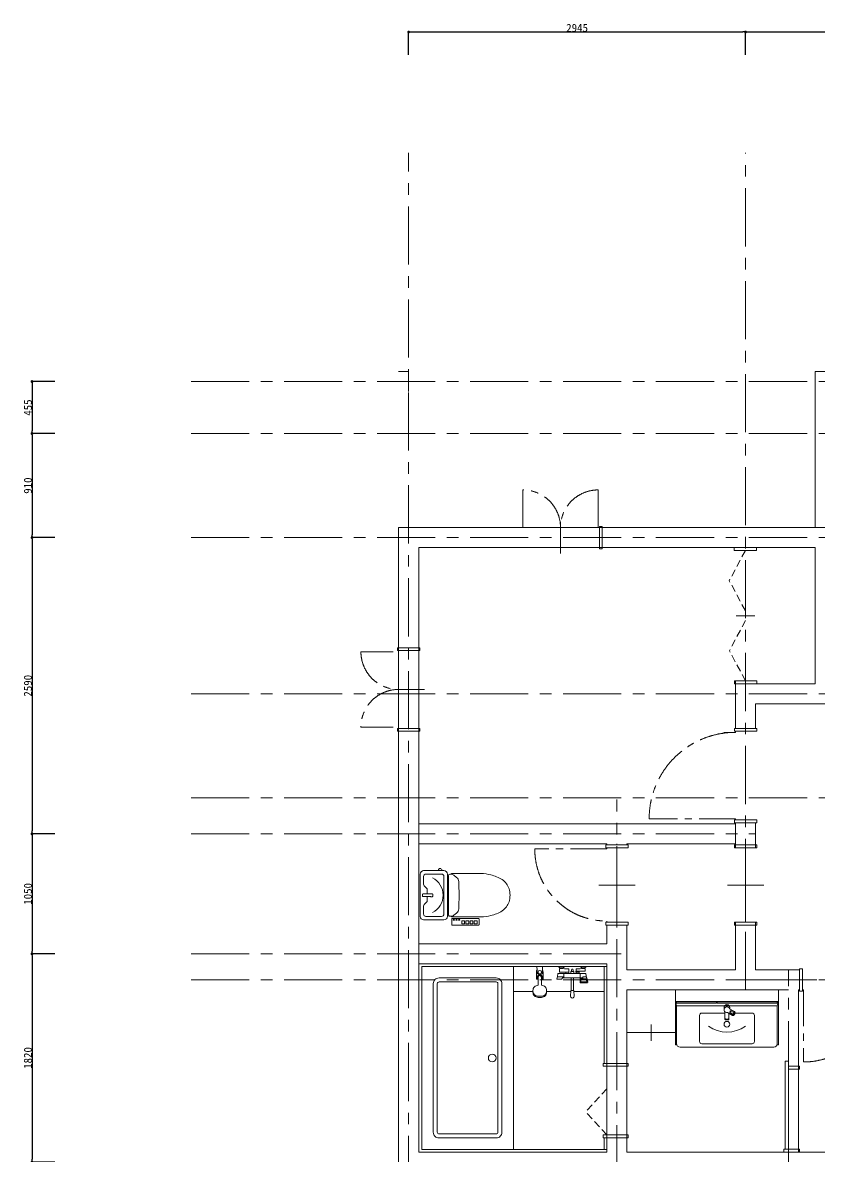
# Model space of a CAD drawing. Header units: millimetres. Extents: x -63086 to 144078, y -129912 to 13382.
# Drawn here: x 13730 to 20694, y 3339 to 13253 of the extents above; entities that cross this region are included whole.
import ezdxf

# ---------------------------------------------------------------- set-up
doc = ezdxf.new("R2010")
doc.units = ezdxf.units.MM
doc.linetypes.add('CENTERX2', pattern=[101.6, 63.5, -12.7, 12.7, -12.7])
doc.linetypes.add('HIDDEN', pattern=[9.525, 6.35, -3.175])
doc.layers.get('0').update_dxf_attribs({"lineweight": 0})
for name, color, linetype, lineweight in [('001壁芯', 7, 'CENTERX2', 0), ('002寸法', 7, 'Continuous', 0), ('003壁', 7, 'Continuous', 9), ('004建具', 7, 'Continuous', 9), ('096ユニットバス', 7, 'Continuous', 0), ('097家具', 7, 'Continuous', 0), ('098階段', 7, 'Continuous', 9), ('95洗面', 7, 'Continuous', 5)]:
    doc.layers.add(name, color=color, linetype=linetype, lineweight=lineweight)
doc.styles.get("Standard").update_dxf_attribs({"font": 'MS Mincho.ttf'})
doc.dimstyles.new('寸法', dxfattribs={"dimtxt": 70, "dimasz": 25, "dimexe": 1.5, "dimexo": 200, "dimtad": 1, "dimdec": 0, "dimtxsty": 'Standard', "dimblk": 'DOT', "dimcen": 2.5, "dimadec": 0, "dimazin": 0, "dimtfac": 1, "dimtdec": 0, "dimtmove": 0, "dimatfit": 3, "dimfxl": 200, "dimfxlon": 1, "dimarcsym": 0})

# ---------------------------------------------------------------- blocks, each defined once
blk = doc.blocks.new('_Dot')
at = {"color": 0, "linetype": 'ByBlock', "lineweight": -2}
blk.add_line((-0.5, 0), (-1, 0), dxfattribs=at)
at = {"color": 0, "linetype": 'ByBlock', "const_width": 0.5}
blk.add_lwpolyline([(-0.25, 0, 1), (0.25, 0, 1)], format="xyb", close=True, dxfattribs=at)
blk = doc.blocks.new('*D2')
at = {"layer": '002寸法', "color": 0, "lineweight": -2, "transparency": 16777216}
for p, q in [((14011.2, 10114.4), (13809.7, 10114.4)), ((13811.2, 10089.4), (13811.2, 9684.4)), ((14011.2, 9659.4), (13809.7, 9659.4))]:
    blk.add_line(p, q, dxfattribs=at)
at = {"layer": 'Defpoints', "color": 0, "transparency": 16777216}
for p in [(15202, 10114.4), (13811.2, 9659.4), (15202, 9659.4)]:
    blk.add_point(p, dxfattribs=at)
at = {"layer": '002寸法', "color": 0, "lineweight": -2, "transparency": 16777216, "xscale": 25, "yscale": 25, "zscale": 25}
for p, rotation in [((13811.2, 10114.4), 90), ((13811.2, 9659.4), 270)]:
    blk.add_blockref('_Dot', p, dxfattribs=dict(at, rotation=rotation))
at = {"layer": '002寸法', "color": 0, "transparency": 16777216, "insert": (13775.6, 9886.9), "char_height": 70, "attachment_point": 5, "rotation": 90}
blk.add_mtext('455', dxfattribs=at)
blk = doc.blocks.new('*D3')
at = {"layer": '002寸法', "color": 0, "lineweight": -2, "transparency": 16777216}
for p, q in [((14011.2, 9659.4), (13809.7, 9659.4)), ((13811.2, 9634.4), (13811.2, 8774.4)), ((14011.2, 8749.4), (13809.7, 8749.4))]:
    blk.add_line(p, q, dxfattribs=at)
at = {"layer": 'Defpoints', "color": 0, "transparency": 16777216}
for p in [(15202, 9659.4), (13811.2, 8749.4), (15202, 8749.4)]:
    blk.add_point(p, dxfattribs=at)
at = {"layer": '002寸法', "color": 0, "lineweight": -2, "transparency": 16777216, "xscale": 25, "yscale": 25, "zscale": 25}
for p, rotation in [((13811.2, 9659.4), 90), ((13811.2, 8749.4), 270)]:
    blk.add_blockref('_Dot', p, dxfattribs=dict(at, rotation=rotation))
at = {"layer": '002寸法', "color": 0, "transparency": 16777216, "insert": (13775.6, 9204.4), "char_height": 70, "attachment_point": 5, "rotation": 90}
blk.add_mtext('910', dxfattribs=at)
blk = doc.blocks.new('*D4')
at = {"layer": '002寸法', "color": 0, "lineweight": -2, "transparency": 16777216}
for p, q in [((14011.2, 8749.4), (13809.7, 8749.4)), ((13811.2, 8724.4), (13811.2, 6184.4)), ((14011.2, 6159.4), (13809.7, 6159.4))]:
    blk.add_line(p, q, dxfattribs=at)
at = {"layer": 'Defpoints', "color": 0, "transparency": 16777216}
for p in [(15202, 8749.4), (13811.2, 6159.4), (15202, 6159.4)]:
    blk.add_point(p, dxfattribs=at)
at = {"layer": '002寸法', "color": 0, "lineweight": -2, "transparency": 16777216, "xscale": 25, "yscale": 25, "zscale": 25}
for p, rotation in [((13811.2, 8749.4), 90), ((13811.2, 6159.4), 270)]:
    blk.add_blockref('_Dot', p, dxfattribs=dict(at, rotation=rotation))
at = {"layer": '002寸法', "color": 0, "transparency": 16777216, "insert": (13775.6, 7454.4), "char_height": 70, "attachment_point": 5, "rotation": 90}
blk.add_mtext('2590', dxfattribs=at)
blk = doc.blocks.new('*D5')
at = {"layer": '002寸法', "color": 0, "lineweight": -2, "transparency": 16777216}
for p, q in [((14011.2, 6159.4), (13809.7, 6159.4)), ((13811.2, 6134.4), (13811.2, 5134.4)), ((14011.2, 5109.4), (13809.7, 5109.4))]:
    blk.add_line(p, q, dxfattribs=at)
at = {"layer": 'Defpoints', "color": 0, "transparency": 16777216}
for p in [(15202, 6159.4), (13811.2, 5109.4), (15202, 5109.4)]:
    blk.add_point(p, dxfattribs=at)
at = {"layer": '002寸法', "color": 0, "lineweight": -2, "transparency": 16777216, "xscale": 25, "yscale": 25, "zscale": 25}
for p, rotation in [((13811.2, 6159.4), 90), ((13811.2, 5109.4), 270)]:
    blk.add_blockref('_Dot', p, dxfattribs=dict(at, rotation=rotation))
at = {"layer": '002寸法', "color": 0, "transparency": 16777216, "insert": (13775.6, 5634.4), "char_height": 70, "attachment_point": 5, "rotation": 90}
blk.add_mtext('1050', dxfattribs=at)
blk = doc.blocks.new('*D6')
at = {"layer": '002寸法', "color": 0, "lineweight": -2, "transparency": 16777216}
for p, q in [((14011.2, 5109.4), (13809.7, 5109.4)), ((13811.2, 5084.4), (13811.2, 3314.4)), ((14011.2, 3289.4), (13809.7, 3289.4))]:
    blk.add_line(p, q, dxfattribs=at)
at = {"layer": 'Defpoints', "color": 0, "transparency": 16777216}
for p in [(15202, 5109.4), (13811.2, 3289.4), (15202, 3289.4)]:
    blk.add_point(p, dxfattribs=at)
at = {"layer": '002寸法', "color": 0, "lineweight": -2, "transparency": 16777216, "xscale": 25, "yscale": 25, "zscale": 25}
for p, rotation in [((13811.2, 5109.4), 90), ((13811.2, 3289.4), 270)]:
    blk.add_blockref('_Dot', p, dxfattribs=dict(at, rotation=rotation))
at = {"layer": '002寸法', "color": 0, "transparency": 16777216, "insert": (13775.6, 4199.4), "char_height": 70, "attachment_point": 5, "rotation": 90}
blk.add_mtext('1820', dxfattribs=at)
blk = doc.blocks.new('*D10')
at = {"layer": '002寸法', "color": 0, "lineweight": -2, "transparency": 16777216}
for p, q in [((17104, 12971.1), (17104, 13172.6)), ((17129, 13171.1), (20024, 13171.1)), ((20049, 12971.1), (20049, 13172.6))]:
    blk.add_line(p, q, dxfattribs=at)
at = {"layer": 'Defpoints', "color": 0, "transparency": 16777216}
for p in [(20049, 13171.1), (17104, 12115.3), (20049, 12115.3)]:
    blk.add_point(p, dxfattribs=at)
at = {"layer": '002寸法', "color": 0, "lineweight": -2, "transparency": 16777216, "xscale": 25, "yscale": 25, "zscale": 25, "rotation": 180}
blk.add_blockref('_Dot', (17104, 13171.1), dxfattribs=at)
at = {"layer": '002寸法', "color": 0, "lineweight": -2, "transparency": 16777216, "xscale": 25, "yscale": 25, "zscale": 25}
blk.add_blockref('_Dot', (20049, 13171.1), dxfattribs=at)
at = {"layer": '002寸法', "color": 0, "transparency": 16777216, "insert": (18576.5, 13206.7), "char_height": 70, "attachment_point": 5}
blk.add_mtext('2945', dxfattribs=at)
blk = doc.blocks.new('*D11')
at = {"layer": '002寸法', "color": 0, "lineweight": -2, "transparency": 16777216}
for p, q in [((20049, 12971.1), (20049, 13172.6)), ((20074, 13171.1), (23904, 13171.1)), ((23929, 12971.1), (23929, 13172.6))]:
    blk.add_line(p, q, dxfattribs=at)
at = {"layer": 'Defpoints', "color": 0, "transparency": 16777216}
for p in [(23929, 13171.1), (20049, 12115.3), (23929, 12115.3)]:
    blk.add_point(p, dxfattribs=at)
at = {"layer": '002寸法', "color": 0, "lineweight": -2, "transparency": 16777216, "xscale": 25, "yscale": 25, "zscale": 25, "rotation": 180}
blk.add_blockref('_Dot', (20049, 13171.1), dxfattribs=at)
at = {"layer": '002寸法', "color": 0, "lineweight": -2, "transparency": 16777216, "xscale": 25, "yscale": 25, "zscale": 25}
blk.add_blockref('_Dot', (23929, 13171.1), dxfattribs=at)
at = {"layer": '002寸法', "color": 0, "transparency": 16777216, "insert": (21989, 13206.7), "char_height": 70, "attachment_point": 5}
blk.add_mtext('3880', dxfattribs=at)
blk = doc.blocks.new('*U33')
at = {"color": 0, "linetype": 'ByBlock', "lineweight": -2}
for points in [[(30, 215), (207.2, 215, -0.414214), (237.2, 185), (237.2, -185, -0.414214), (207.2, -215), (30, -215, -0.414214), (0, -185), (0, 185, -0.414214)], [(340.2, 0), (337.9, 97.3), (336.8, 120, 0.211916), (318.5, 156.2), (294.8, 175.6, 0.125119), (281.4, 181.9), (272.5, 183.6), (272.5, 189.5), (533, 189.5, -0.07041), (616.3, 177.7, -0.083469), (715.8, 137.3), (727.9, 127.6, -0.167569), (780.5, 45.1), (782.9, 28.8, -0.072319), (782.9, -28.8), (780.5, -45.1, -0.167569), (727.9, -127.6), (715.8, -137.3, -0.083469), (616.3, -177.7, -0.07041), (533, -189.5), (272.5, -189.5), (272.5, -183.6), (281.4, -181.9, 0.125119), (294.8, -175.6), (318.5, -156.2, 0.211916), (336.8, -120), (337.9, -97.3)], [(88.7, 11.2), (93.7, 12.4), (104.3, 12.4, -0.414214), (109.3, 7.4), (109.3, -7.4, -0.414214), (104.3, -12.4), (93.7, -12.4), (88.7, -11.2), (66.4, -11.2, -0.069336), (65.2, -11.9), (25.3, -11.9, -0.414214), (20.5, -7.1), (20.5, 7.1, -0.414214), (25.3, 11.9), (65.2, 11.9, -0.069336), (66.4, 11.2)]]:
    blk.add_lwpolyline(points, format="xyb", close=True, dxfattribs=at)
for points in [[(191.4, 215), (191.4, 220.3, 0.228779), (183.2, 229.4, 0.253275), (173.6, 234.8, 0.253275), (163.9, 229.4, 0.228779), (155.8, 220.3), (155.8, 215)], [(61.5, -11.9), (61.5, -47.2, -0.196533), (55.8, -61.2), (35.7, -81.6, 0.196533), (30, -95.6), (30, -165, 0.414214), (50, -185), (187.2, -185, 0.414214), (207.2, -165), (207.2, 165, 0.414214), (187.2, 185), (50, 185, 0.414214), (30, 165), (30, 95.6, 0.196533), (35.7, 81.6), (55.8, 61.2, -0.196533), (61.5, 47.2), (61.5, 11.9)], [(108.4, -152.2, 0.60107), (108.4, 152.2)], [(272.5, -183.6), (257.9, -183.6, -0.414214), (247.9, -173.6), (247.9, 173.6, -0.414214), (257.9, 183.6), (272.5, 183.6)]]:
    blk.add_lwpolyline(points, format="xyb", dxfattribs=at)
blk.add_lwpolyline([(509.3, -261.1), (281, -261.1, -0.414214), (276, -256.1), (276, -208.7, -0.414214), (281, -203.7), (509.3, -203.7, -0.414214), (514.3, -208.7), (514.3, -256.1, -0.414214)], format="xyb", close=True)
for points in [[(363.1, -224.4), (388.1, -224.4), (388.1, -249.8), (363.1, -249.8)], [(399.9, -224.4), (424.9, -224.4), (424.9, -249.8), (399.9, -249.8)], [(436.1, -224.4), (461.1, -224.4), (461.1, -249.8), (436.1, -249.8)], [(471.5, -224.4), (496.5, -224.4), (496.5, -249.8), (471.5, -249.8)]]:
    blk.add_lwpolyline(points, close=True, dxfattribs=at)
for centre in [(294, -214.2), (317, -214.2), (339.9, -214.2)]:
    blk.add_circle(centre, 5.07, dxfattribs=at)
blk = doc.blocks.new('浴槽（CAD素材.com）d258ce55')
at = {"color": 0, "linetype": 'ByBlock', "lineweight": -2}
blk.add_lwpolyline([(800, 1600), (0, 1600), (0, 0), (800, 0)], close=True, dxfattribs=at)
for points in [[(650, 1500), (150, 1500, 0.414214), (100, 1450), (100, 150, 0.414214), (150, 100), (650, 100, 0.414214), (700, 150), (700, 1450, 0.414214)], [(650, 1465), (150, 1465, 0.414214), (135, 1450), (135, 150, 0.414214), (150, 135), (650, 135, 0.414214), (665, 150), (665, 1450, 0.414214)]]:
    blk.add_lwpolyline(points, format="xyb", close=True, dxfattribs=at)
blk.add_circle((615, 800), 34, dxfattribs=at)
blk = doc.blocks.new('シャワー4（CAD素材.com）')
at = {"color": 0, "linetype": 'ByBlock', "lineweight": -2}
for points in [[(-20, -65), (-25, 0)], [(20, -65), (25, 0)]]:
    blk.add_lwpolyline(points, dxfattribs=at)
blk.add_lwpolyline([(-60, -215), (-60, -210, -0.414214), (-15, -165), (-15, -95, -1), (15, -95), (15, -165, -0.414214), (60, -210), (60, -215, -0.414214), (15, -260), (-15, -260, -0.414214)], format="xyb", close=True, dxfattribs=at)
for points in [[(-30, -50), (-30, -110), (-19.4, -110), (-19.4, -107.3, -1.816187), (19.4, -107.3), (19.4, -110), (30, -110), (30, -50)], [(-20, -65, 0.247864), (20, -65)], [(59.9, -217.5, -0.013897), (60, -220), (60, -225, -0.414214), (15, -270), (-15, -270, -0.414214), (-60, -225), (-60, -220, -0.013897), (-59.9, -217.5, -0.013897)]]:
    blk.add_lwpolyline(points, format="xyb", dxfattribs=at)
blk.add_circle((0, -50), 15, dxfattribs=at)
for start, end in [(139.07103, 180), (0, 40.92897)]:
    blk.add_arc((0, -50), 30, start, end, dxfattribs=at)
blk = doc.blocks.new('シャワー10（CAD素材.com）')
at = {"color": 0, "linetype": 'ByBlock', "lineweight": -2}
blk.add_line((91.8, -99.2), (-86.8, -99.2), dxfattribs=at)
for points in [[(-120, 0), (-120, -2.5), (-105.7, -12.5), (-84.3, -12.5)], [(-70, 0), (-70, -2.5), (-84.3, -12.5)], [(70, 0), (70, -2.5), (84.3, -12.5)], [(120, 0), (120, -2.5), (105.7, -12.5)], [(-32, -62.2), (-32, -22.1), (-69.6, -22.1), (-79, -16.5), (-111.9, -16.5), (-111.9, -51.3), (-32, -51.3)], [(-105.7, -16.5), (-105.7, -12.5)], [(-84.3, -16.5), (-84.3, -12.5)], [(-75, -62.2), (-75, -99.2)], [(-57, -51.3), (-57, -62.2)], [(-12.5, -62.2), (-12.5, -45.2), (12.5, -45.2), (12.5, -62.2)], [(-7.5, -30.2), (-7.5, -45.2)], [(33, -40.1), (30.9, -42.2), (30.9, -49.1), (33, -51.3)], [(33, -62.2), (33, -51.3), (58, -51.3), (58, -62.2)], [(58, -40.1), (60.1, -42.2), (60.1, -49.1), (58, -51.3)], [(67, -99.2), (67, -62.2)], [(84.3, -16.5), (84.3, -12.5)], [(105.7, -12.5), (84.3, -12.5)], [(105.7, -16.5), (105.7, -12.5)], [(-10, -99.2), (-10, -209.2)], [(10, -209.2), (10, -99.2)]]:
    blk.add_lwpolyline(points, dxfattribs=at)
for points in [[(117.8, -89.9), (91.8, -89.9), (91.8, -103.2), (67.7, -103.2), (67.7, -138.9, 0.414214), (70.7, -141.9), (132, -141.9, 0.476123), (134.9, -138.3), (127, -100.2), (124.3, -98.3), (119, -62.2), (-125.8, -62.2), (-129.8, -91.3), (-134.9, -108.1, 0.503545), (-133, -110.6), (-97.5, -110.6, 0.219806), (-96, -109.9), (-81.3, -92.7, 0.639605), (-82.1, -91.1), (-126, -91.1)], [(7.5, -45.2), (7.5, -30.2, 1), (-7.5, -30.2)], [(12, -209.2), (-12, -209.2), (-15.2, -261.7, 1.052153), (15.2, -261.7), (12, -209.2)]]:
    blk.add_lwpolyline(points, format="xyb", dxfattribs=at)
for points in [[(69.6, -22.1), (33, -22.1), (33, -40.1), (111.9, -40.1), (111.9, -16.5), (79, -16.5)], [(127.1, -134.9), (74.7, -134.9), (74.7, -107.2), (121.3, -107.2)]]:
    blk.add_lwpolyline(points, close=True, dxfattribs=at)
blk = doc.blocks.new('洗面台（CAD素材.com）2')
at = {"color": 0, "linetype": 'ByBlock', "lineweight": -2}
for points in [[(-438.3, 20), (-450, 20), (-450, 500), (450, 500), (450, 20), (438.3, 20)], [(-450, 400), (-440, 360), (440, 360), (450, 400), (-450, 400)], [(62.7, 297.2), (29, 297.2)]]:
    blk.add_lwpolyline(points, dxfattribs=at)
for points in [[(-90, 395), (-90, 385), (-440, 385), (-440, 395)], [(-85, 385), (-85, 395), (440, 395), (440, 385)]]:
    blk.add_lwpolyline(points, close=True, dxfattribs=at)
for points in [[(440, 360), (440, 30, -0.414214), (410, 0), (-410, 0, -0.414214), (-440, 30), (-440, 360)], [(-25.2, 327.4), (-25.2, 346.6, -1), (24.8, 346.6), (24.8, 334.5)], [(-17.5, 309.4), (-17.5, 245.3, 0.414214), (-10.5, 238.3), (10.5, 238.3, 0.414214), (17.5, 245.3), (17.5, 295.7)], [(31.8, 295.5, -0.414214), (28.8, 306.5), (32.5, 312.8, -0.414214), (43.4, 315.7)], [(-17.5, 297.2), (-220, 297.2, 0.414214), (-240, 277.2), (-240, 50, 0.414214), (-220, 30), (220, 30, 0.414214), (240, 50), (240, 277.2, 0.414214), (220, 297.2), (70.9, 297.2)], [(-12.9, 248.8), (-12.9, 247.9, 0.414214), (-9.9, 244.9), (9.9, 244.9, 0.414214), (12.9, 247.9), (12.9, 248.8)], [(-162.6, 183.9, 0.323559), (162.6, 183.9)]]:
    blk.add_lwpolyline(points, format="xyb", dxfattribs=at)
for points in [[(4.9, 303), (48.3, 277.9, 0.414214), (61.9, 281.6), (70.6, 296.5, 0.414214), (66.9, 310.2), (23.5, 335.2, 2.236835)], [(59.1, 306.6, -0.414214), (62, 295.7), (58.4, 289.4, -0.414214), (47.4, 286.5), (28.8, 297.3, -0.414214), (25.8, 308.2), (29.5, 314.5, -0.414214), (40.4, 317.4)]]:
    blk.add_lwpolyline(points, format="xyb", close=True, dxfattribs=at)
for centre, radius in [((-0.2, 361.6), 5), ((0, 200), 25)]:
    blk.add_circle(centre, radius, dxfattribs=at)

msp = doc.modelspace()

# ---------------------------------------------------------------- linework, layer by layer
at = {"layer": '001壁芯', "ltscale": 8}
for p, q in [((17103.9634, -4305.5057), (17103.9634, 12115.3398)), ((20048.9634, 4794.4193), (20048.9634, 12115.3398)), ((15202.0396, 10114.4193), (32782.7251, 10114.4193)), ((15202.0396, 9659.4193), (28202.0396, 9659.4193)), ((15202.0396, 9659.4193), (32782.7251, 9659.4193)), ((15202.0396, 8749.4193), (28202.0396, 8749.4193)), ((15202.0396, 8749.4193), (32782.7251, 8749.4193)), ((15202.0396, 7384.4193), (20743.9634, 7384.4193)), ((15202.0396, 6474.4193), (32782.7251, 6474.4193)), ((18923.9634, 2291.9193), (18923.9634, 6459.7767)), ((15202.0396, 6159.4193), (20136.4634, 6159.4193)), ((15202.0396, 6159.4193), (20136.4634, 6159.4193)), ((15202.0396, 5109.4193), (19011.4634, 5109.4193)), ((15202.0396, 5109.4193), (19011.4634, 5109.4193)), ((20423.9634, 3201.9193), (20423.9634, 4969.4193)), ((15202.0396, 4881.9193), (28202.0396, 4881.9193)), ((15202.0396, 4881.9193), (19011.4634, 4881.9193)), ((19961.4634, 4881.9193), (21198.9634, 4881.9193))]:
    msp.add_line(p, q, dxfattribs=at)
at = {"layer": '003壁'}
for p, q in [((17103.9634, 10201.9193), (17016.4634, 10201.9193)), ((17103.9634, 10114.4193), (17191.4634, 10114.4193)), ((17103.9634, 10114.4193), (17103.9634, 10026.9193)), ((17016.4634, 8836.9193), (17016.4634, 2466.9193)), ((17016.4634, 8836.9193), (23841.4634, 8836.9193)), ((17191.4634, 8661.9193), (19961.4634, 8661.9193)), ((17191.4634, 8661.9193), (17191.4634, 3376.9193)), ((20136.4634, 8661.9193), (20656.4634, 8661.9193)), ((20656.4634, 7471.9193), (20656.4634, 8661.9193)), ((19961.4634, 7081.9193), (19961.4634, 7496.9193)), ((20136.4634, 7471.9193), (20656.4634, 7471.9193)), ((20136.4634, 7296.9193), (20656.4634, 7296.9193)), ((20136.4634, 7081.9193), (20136.4634, 7296.9193)), ((20656.4634, 7296.9193), (23841.4634, 7296.9193)), ((19961.4634, 7046.9193), (19961.4634, 7056.9193)), ((17191.4634, 6246.9193), (19961.4634, 6246.9193)), ((19961.4634, 6281.9193), (19961.4634, 6291.9193)), ((19961.4634, 6036.9193), (19961.4634, 6256.9193)), ((20136.4634, 6036.9193), (20136.4634, 6256.9193)), ((17191.4634, 6071.9193), (18836.4634, 6071.9193)), ((18836.4634, 6061.9193), (18836.4634, 6071.9193)), ((19011.4634, 6071.9193), (19961.4634, 6071.9193)), ((19011.4634, 6061.9193), (19011.4634, 6071.9193)), ((18836.4634, 6026.9193), (18836.4634, 6036.9193)), ((18836.4634, 5386.9193), (18836.4634, 5396.9193)), ((18836.4634, 5196.9193), (18836.4634, 5361.9193)), ((19011.4634, 4969.4193), (19011.4634, 5361.9193)), ((19961.4634, 4969.4193), (19961.4634, 5386.9193)), ((20136.4634, 4969.4193), (20136.4634, 5386.9193)), ((18836.4634, 5021.9193), (17191.4634, 5021.9193)), ((18836.4634, 3376.9193), (18836.4634, 5021.9193)), ((20423.9634, 4794.4193), (19011.4634, 4794.4193)), ((19011.4634, 3376.9193), (19011.4634, 4794.4193)), ((20336.4634, 4314.4193), (20336.4634, 4794.4193)), ((20511.4634, 3376.9193), (20511.4634, 4794.4193)), ((20521.4634, 4794.4193), (20511.4634, 4794.4193)), ((20556.4634, 4794.4193), (20546.4634, 4794.4193)), ((17191.4634, 3376.9193), (18836.4634, 3376.9193)), ((19011.4634, 3376.9193), (20336.4634, 3376.9193)), ((20511.4634, 3376.9193), (20831.4634, 3376.9193))]:
    msp.add_line(p, q, dxfattribs=at)
at = {"layer": '003壁', "ltscale": 10}
for p in [(24016.4634, 10201.9193), (20656.4634, 8836.9193)]:
    msp.add_line(p, (20656.4634, 10201.9193), dxfattribs=at)
at = {"layer": '004建具', "linetype": 'CENTERX2', "ltscale": 5}
for p, q in [((18101.4634, 8884.3719), (18101.4634, 9166.9193)), ((18761.4634, 8884.3719), (18761.4634, 9166.9193)), ((18796.4634, 8846.9193), (18771.4634, 8846.9193)), ((18771.4634, 8846.9193), (18771.4634, 8836.9193)), ((18771.4634, 8836.9193), (18771.4634, 8661.9193)), ((18796.4634, 8836.9193), (18796.4634, 8846.9193)), ((18796.4634, 8651.9193), (18796.4634, 8836.9193)), ((18771.4634, 8661.9193), (18771.4634, 8651.9193)), ((18771.4634, 8651.9193), (18796.4634, 8651.9193)), ((19960.1412, 8661.9193), (19950.1412, 8661.9193)), ((19950.1412, 8661.9193), (19950.1412, 8636.9193)), ((19950.1412, 8636.9193), (19960.1412, 8636.9193)), ((20145.1412, 8661.9193), (19960.1412, 8661.9193)), ((19960.1412, 8636.9193), (20135.1412, 8636.9193)), ((20135.1412, 8636.9193), (20145.1412, 8636.9193)), ((20145.1412, 8636.9193), (20145.1412, 8661.9193)), ((16969.0108, 7751.9193), (16686.4634, 7751.9193)), ((17016.4634, 7786.9193), (17006.4634, 7786.9193)), ((17006.4634, 7786.9193), (17006.4634, 7761.9193)), ((17006.4634, 7761.9193), (17016.4634, 7761.9193)), ((17201.4634, 7786.9193), (17016.4634, 7786.9193)), ((17016.4634, 7761.9193), (17191.4634, 7761.9193)), ((17191.4634, 7761.9193), (17201.4634, 7761.9193)), ((17201.4634, 7761.9193), (17201.4634, 7786.9193)), ((19961.4634, 7496.9193), (19951.4634, 7496.9193)), ((19951.4634, 7496.9193), (19951.4634, 7471.9193)), ((19951.4634, 7471.9193), (19961.4634, 7471.9193)), ((20146.4634, 7496.9193), (19961.4634, 7496.9193)), ((19961.4634, 7471.9193), (20136.4634, 7471.9193)), ((20136.4634, 7471.9193), (20146.4634, 7471.9193)), ((20146.4634, 7471.9193), (20146.4634, 7496.9193)), ((16969.0108, 7091.9193), (16686.4634, 7091.9193)), ((17016.4634, 7081.9193), (17006.4634, 7081.9193)), ((17006.4634, 7081.9193), (17006.4634, 7056.9193)), ((17006.4634, 7056.9193), (17016.4634, 7056.9193)), ((17201.4634, 7081.9193), (17016.4634, 7081.9193)), ((17016.4634, 7056.9193), (17191.4634, 7056.9193)), ((17191.4634, 7056.9193), (17201.4634, 7056.9193)), ((17201.4634, 7056.9193), (17201.4634, 7081.9193)), ((19961.4634, 6291.9193), (19206.4634, 6291.9193)), ((18836.4634, 6061.9193), (18826.4634, 6061.9193)), ((18826.4634, 6061.9193), (18826.4634, 6036.9193)), ((19021.4634, 6061.9193), (18836.4634, 6061.9193)), ((19021.4634, 6036.9193), (19021.4634, 6061.9193)), ((19961.4634, 6061.9193), (19951.4634, 6061.9193)), ((19951.4634, 6061.9193), (19951.4634, 6036.9193)), ((20146.4634, 6061.9193), (19961.4634, 6061.9193)), ((20146.4634, 6036.9193), (20146.4634, 6061.9193)), ((18836.4634, 6026.9193), (18206.4634, 6026.9193)), ((18826.4634, 6036.9193), (18836.4634, 6036.9193)), ((18836.4634, 6036.9193), (19011.4634, 6036.9193)), ((19011.4634, 6036.9193), (19021.4634, 6036.9193)), ((19951.4634, 6036.9193), (19961.4634, 6036.9193)), ((19961.4634, 6036.9193), (20136.4634, 6036.9193)), ((20136.4634, 6036.9193), (20146.4634, 6036.9193)), ((18766.8211, 5711.9193), (19096.2164, 5711.9193)), ((19891.8211, 5711.9193), (20221.2164, 5711.9193)), ((18836.4634, 5386.9193), (18826.4634, 5386.9193)), ((18826.4634, 5386.9193), (18826.4634, 5361.9193)), ((18826.4634, 5361.9193), (18836.4634, 5361.9193)), ((19021.4634, 5386.9193), (18836.4634, 5386.9193)), ((18836.4634, 5361.9193), (19011.4634, 5361.9193)), ((19011.4634, 5361.9193), (19021.4634, 5361.9193)), ((19021.4634, 5361.9193), (19021.4634, 5386.9193)), ((19961.4634, 5386.9193), (19951.4634, 5386.9193)), ((19951.4634, 5386.9193), (19951.4634, 5361.9193)), ((19951.4634, 5361.9193), (19961.4634, 5361.9193)), ((20146.4634, 5386.9193), (19961.4634, 5386.9193)), ((19961.4634, 5361.9193), (20136.4634, 5361.9193)), ((20136.4634, 5361.9193), (20146.4634, 5361.9193)), ((20146.4634, 5361.9193), (20146.4634, 5386.9193)), ((20546.4634, 4979.4193), (20521.4634, 4979.4193)), ((20521.4634, 4979.4193), (20521.4634, 4794.4193)), ((20546.4634, 4969.4193), (20546.4634, 4979.4193)), ((20546.4634, 4794.4193), (20546.4634, 4969.4193)), ((20521.4634, 4794.4193), (20521.4634, 4784.4193)), ((20521.4634, 4784.4193), (20546.4634, 4784.4193)), ((20546.4634, 4784.4193), (20546.4634, 4794.4193)), ((20556.4634, 4794.4193), (20556.4634, 4164.4193)), ((18826.4634, 4126.9193), (18836.4634, 4126.9193)), ((19021.4634, 4151.9193), (18836.4634, 4151.9193)), ((18836.4634, 4126.9193), (19011.4634, 4126.9193)), ((19011.4634, 4126.9193), (19021.4634, 4126.9193)), ((19021.4634, 4126.9193), (19021.4634, 4151.9193)), ((20521.4634, 4126.9193), (20423.9634, 4126.9193)), ((20423.9634, 4101.9193), (20511.4634, 4101.9193)), ((20511.4634, 4101.9193), (20521.4634, 4101.9193)), ((20521.4634, 4101.9193), (20521.4634, 4126.9193)), ((18826.4634, 3501.9193), (18836.4634, 3501.9193)), ((19021.4634, 3526.9193), (18836.4634, 3526.9193)), ((18836.4634, 3501.9193), (19011.4634, 3501.9193)), ((19011.4634, 3501.9193), (19021.4634, 3501.9193)), ((19021.4634, 3501.9193), (19021.4634, 3526.9193)), ((20326.4634, 3376.9193), (20336.4634, 3376.9193)), ((20336.4634, 3376.9193), (20511.4634, 3376.9193)), ((20521.4634, 3401.9193), (20383.9634, 3401.9193)), ((20511.4634, 3376.9193), (20521.4634, 3376.9193)), ((20521.4634, 3376.9193), (20521.4634, 3401.9193))]:
    msp.add_line(p, q, dxfattribs=at)
at = {"layer": '004建具', "ltscale": 10}
for p, q in [((18091.4634, 8836.9193), (18771.4634, 8836.9193)), ((18091.4634, 8836.9193), (18101.4634, 8836.9193)), ((18101.4634, 8836.9193), (18101.4634, 8884.3719)), ((18431.4634, 8836.9193), (18431.4634, 8886.9193)), ((18431.4634, 8836.9193), (18431.4634, 8661.9193)), ((18431.4634, 8611.9193), (18431.4634, 8836.9193)), ((18761.4634, 8836.9193), (18761.4634, 8884.3719)), ((18796.4634, 8846.9193), (18771.4634, 8846.9193)), ((18771.4634, 8846.9193), (18771.4634, 8651.9193)), ((18796.4634, 8651.9193), (18796.4634, 8846.9193)), ((18431.4634, 8661.9193), (18431.4634, 8611.9193)), ((18771.4634, 8651.9193), (18796.4634, 8651.9193)), ((17201.4634, 7786.9193), (17006.4634, 7786.9193)), ((17006.4634, 7786.9193), (17006.4634, 7761.9193)), ((17006.4634, 7761.9193), (17201.4634, 7761.9193)), ((17201.4634, 7761.9193), (17201.4634, 7786.9193)), ((17016.4634, 7421.9193), (17191.4634, 7421.9193)), ((17241.4634, 7421.9193), (17016.4634, 7421.9193)), ((17201.4634, 7081.9193), (17006.4634, 7081.9193)), ((17006.4634, 7081.9193), (17006.4634, 7056.9193)), ((17006.4634, 7056.9193), (17201.4634, 7056.9193)), ((17201.4634, 7056.9193), (17201.4634, 7081.9193)), ((18019.4902, 4999.687), (18836.4634, 4999.687)), ((18836.4634, 4999.687), (18814.2634, 4999.687)), ((18814.2634, 4999.687), (18814.2634, 4151.9193)), ((18019.4902, 4780.5686), (18190.2863, 4780.5686)), ((18309.9086, 4780.5686), (18522.4921, 4780.5686)), ((18547.7028, 4780.5686), (18814.2634, 4780.5686)), ((20393.9634, 3401.9193), (20393.9634, 4172.5376)), ((20393.9634, 4172.5376), (20423.9634, 4172.5376)), ((20423.9634, 4172.5376), (20423.9634, 3401.9193)), ((18814.2634, 4151.9193), (18804.2634, 4151.9193)), ((18804.2634, 4151.9193), (18804.2634, 4126.9193)), ((18804.2634, 4126.9193), (18826.4634, 4126.9193)), ((18826.4634, 4151.9193), (18814.2634, 4151.9193)), ((19021.4634, 4151.9193), (18826.4634, 4151.9193)), ((18826.4634, 4126.9193), (19021.4634, 4126.9193)), ((19021.4634, 4126.9193), (19021.4634, 4151.9193)), ((20521.4634, 4126.9193), (20423.9634, 4126.9193)), ((20423.9634, 4101.9193), (20521.4634, 4101.9193)), ((20521.4634, 4101.9193), (20521.4634, 4126.9193)), ((20393.9634, 4046.3532), (20393.9634, 3401.9193)), ((18814.2634, 3526.9193), (18804.2634, 3526.9193)), ((18804.2634, 3526.9193), (18804.2634, 3501.9193)), ((18804.2634, 3501.9193), (18826.4634, 3501.9193)), ((18826.4634, 3526.9193), (18814.2634, 3526.9193)), ((18814.2634, 3501.9193), (18814.2634, 3399.687)), ((19021.4634, 3526.9193), (18826.4634, 3526.9193)), ((18826.4634, 3501.9193), (19021.4634, 3501.9193)), ((19021.4634, 3501.9193), (19021.4634, 3526.9193)), ((18019.4902, 3399.687), (18836.4634, 3399.687)), ((20326.4634, 3376.9193), (20521.4634, 3376.9193)), ((20521.4634, 3401.9193), (20383.9634, 3401.9193)), ((20393.9634, 3401.9193), (20383.9634, 3401.9193)), ((20383.9634, 3401.9193), (20383.9634, 3376.9193)), ((20521.4634, 3376.9193), (20521.4634, 3401.9193))]:
    msp.add_line(p, q, dxfattribs=at)
at = {"layer": '004建具', "linetype": 'HIDDEN', "ltscale": 10}
for p, q in [((20047.6412, 8636.9193), (19906.5519, 8373.2619)), ((20047.6412, 8109.6045), (19906.5519, 8373.2619)), ((20048.9634, 8024.234), (19907.8741, 7760.5766)), ((20048.9634, 7496.9193), (19907.8741, 7760.5766)), ((18836.4634, 3930.3404), (18650.0011, 3728.6298)), ((18836.4634, 3526.9193), (18650.0011, 3728.6298))]:
    msp.add_line(p, q, dxfattribs=at)
at = {"layer": '004建具'}
for p, q in [((20048.9634, 8066.9193), (19967.5964, 8066.9193)), ((20130.3305, 8066.9193), (20048.9634, 8066.9193)), ((19961.4634, 7046.9193), (19860.2247, 7046.9193)), ((19951.4634, 7056.9193), (19951.4634, 7081.9193)), ((19951.4634, 7081.9193), (20136.4634, 7081.9193)), ((19961.4634, 7056.9193), (19951.4634, 7056.9193)), ((20146.4634, 7056.9193), (19961.4634, 7056.9193)), ((19961.4634, 7056.9193), (19961.4634, 7046.9193)), ((20136.4634, 7081.9193), (20146.4634, 7081.9193)), ((20146.4634, 7081.9193), (20146.4634, 7056.9193)), ((19951.4634, 6256.9193), (19951.4634, 6281.9193)), ((19951.4634, 6281.9193), (20136.4634, 6281.9193)), ((19961.4634, 6256.9193), (19951.4634, 6256.9193)), ((19961.4634, 6281.9193), (19961.4634, 6291.9193)), ((19961.4634, 6246.9193), (19961.4634, 6256.9193)), ((20146.4634, 6256.9193), (19961.4634, 6256.9193)), ((20136.4634, 6281.9193), (20146.4634, 6281.9193)), ((20146.4634, 6281.9193), (20146.4634, 6256.9193)), ((18923.9634, 6071.9193), (18923.9634, 6061.9193)), ((18923.9634, 6036.9193), (18923.9634, 5386.9193)), ((20048.9634, 6036.9193), (20048.9634, 5386.9193)), ((20511.4634, 4794.4193), (20521.4634, 4794.4193))]:
    msp.add_line(p, q, dxfattribs=at)
at = {"layer": '004建具', "linetype": 'CENTERX2', "ltscale": 5}
for centre, radius, start, end in [((18101.4634, 8836.9193), 330, 0, 90), ((18761.4634, 8836.9193), 330, 90, 180), ((17016.4634, 7751.9193), 330, 180, 270), ((17016.4634, 7091.9193), 330, 90, 180), ((19961.4634, 6291.9193), 755, 90, 180), ((18836.4634, 6026.9193), 630, 180, 270), ((20556.4634, 4794.4193), 630, 270, 0)]:
    msp.add_arc(centre, radius, start, end, dxfattribs=at)
at = {"layer": '096ユニットバス', "ltscale": 10}
msp.add_lwpolyline([(18120.8868, 4999.687), (18735.0668, 4999.687)], dxfattribs=at)
at = {"layer": '097家具', "ltscale": 10}
for p, q in [((19223.9634, 4420.8863), (19223.9634, 4492.3129)), ((19223.9634, 4492.3129), (19223.9634, 4421.3129)), ((19436.4634, 4420.8863), (19011.4634, 4420.8863)), ((19223.9634, 4349.8863), (19223.9634, 4421.3129)), ((19223.9634, 4421.3129), (19223.9634, 4350.3129))]:
    msp.add_line(p, q, dxfattribs=at)
at = {"layer": '098階段'}
for p, q in [((17191.4634, 5196.9193), (18836.4634, 5196.9193)), ((19011.4634, 4969.4193), (19961.4634, 4969.4193)), ((20136.4634, 4969.4193), (20521.4634, 4969.4193))]:
    msp.add_line(p, q, dxfattribs=at)

# ---------------------------------------------------------------- block references
msp.add_blockref('*U33', (17205.039, 5622.4002))
at = {"layer": '096ユニットバス', "ltscale": 10}
for name, p in [('浴槽（CAD素材.com）d258ce55', (17219.4902, 3399.687)), ('シャワー4（CAD素材.com）', (18250.0975, 4999.687)), ('シャワー10（CAD素材.com）', (18535.0975, 4999.687))]:
    msp.add_blockref(name, p, dxfattribs=at)
at = {"layer": '95洗面', "ltscale": 10}
msp.add_blockref('洗面台（CAD素材.com）2', (19886.4634, 4294.4193), dxfattribs=at)

# ---------------------------------------------------------------- dimensions: what is measured, and where the dimension line sits
at = {"layer": '002寸法'}
dim = msp.add_linear_dim(base=(20048.9634, 13171.0958), p1=(17103.9634, 12115.3398), p2=(20048.9634, 12115.3398), dimstyle='寸法', dxfattribs=at)
dim.commit()
dim.dimension.update_dxf_attribs({"geometry": '*D10', "text_midpoint": (18576.4634, 13206.7208)})
dim = msp.add_linear_dim(base=(23928.9634, 13171.0958), p1=(20048.9634, 12115.3398), p2=(23928.9634, 12115.3398), dimstyle='寸法', override={"dimtmove": 1}, dxfattribs=at)
dim.commit()
dim.dimension.update_dxf_attribs({"geometry": '*D11', "text_midpoint": (21988.9634, 13206.7208)})
dim = msp.add_linear_dim(base=(13811.2495, 9659.4193), p1=(15202.0396, 10114.4193), p2=(15202.0396, 9659.4193), angle=90, dimstyle='寸法', dxfattribs=at)
dim.commit()
dim.dimension.update_dxf_attribs({"geometry": '*D2', "text_midpoint": (13775.6245, 9886.9193)})
for base, p1, p2, picture, middle in [((13811.2495, 8749.4193), (15202.0396, 9659.4193), (15202.0396, 8749.4193), '*D3', (13775.6245, 9204.4193)), ((13811.2495, 6159.4193), (15202.0396, 8749.4193), (15202.0396, 6159.4193), '*D4', (13775.6245, 7454.4193)), ((13811.2495, 5109.4193), (15202.0396, 6159.4193), (15202.0396, 5109.4193), '*D5', (13775.6245, 5634.4193)), ((13811.2495, 3289.4193), (15202.0396, 5109.4193), (15202.0396, 3289.4193), '*D6', (13775.6245, 4199.4193))]:
    dim = msp.add_linear_dim(base=base, p1=p1, p2=p2, angle=90, dimstyle='寸法', override={"dimtmove": 1}, dxfattribs=at)
    dim.commit()
    dim.dimension.update_dxf_attribs({"geometry": picture, "text_midpoint": middle})

doc.saveas('drawing.dxf')
